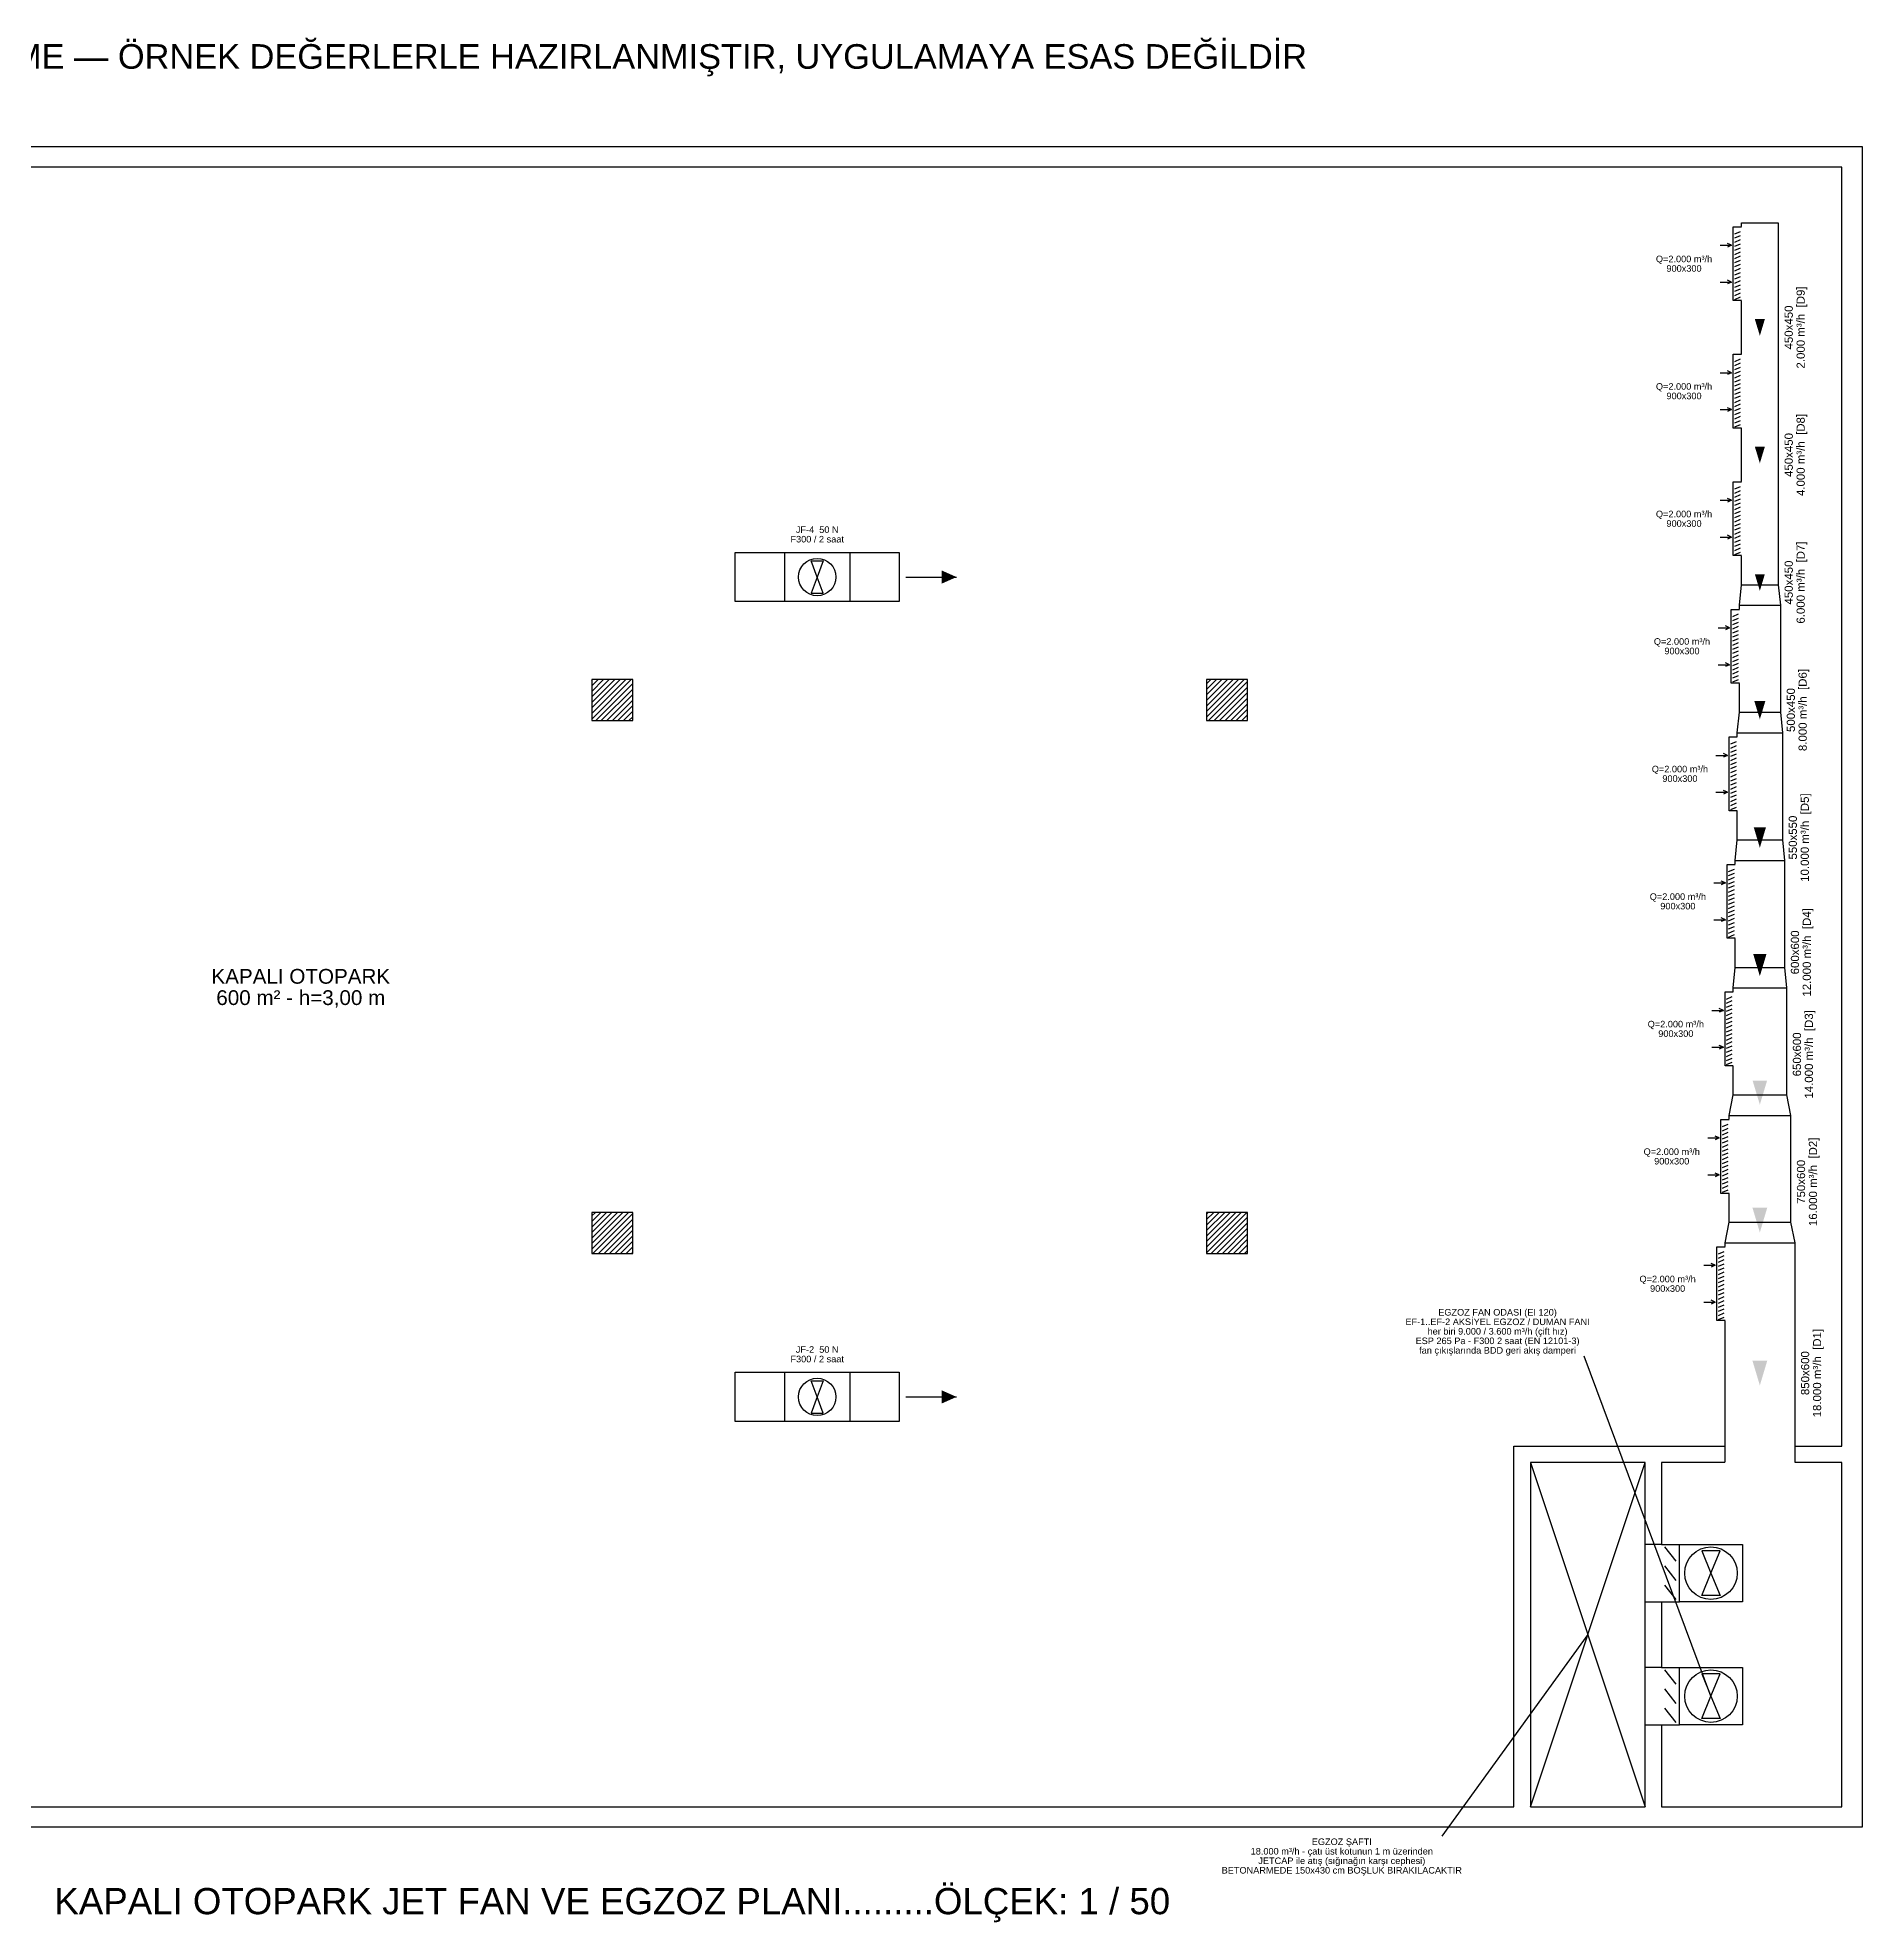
# Model space of a CAD drawing. Header units: centimetres. Extents: x -401 to 4772, y -141 to 2158.
# Drawn here: x 799 to 3025, y -141 to 2158 of the extents above; entities that cross this region are included whole.
import ezdxf
from ezdxf.enums import TextEntityAlignment as Align

# ---------------------------------------------------------------- set-up
doc = ezdxf.new("R2010")
doc.units = ezdxf.units.CM
for name, color, linetype in [('ROTAS-DAMPER', 7, 'Continuous'), ('ROTAS-DUMAN-EGZOZ', 1, 'Continuous'), ('ROTAS-HAVALANDIRMA-CIHAZ', 135, 'Continuous'), ('ROTAS-JETFAN', 135, 'Continuous'), ('ROTAS-KANAL-CAP', 21, 'Continuous'), ('ROTAS-KANAL-OK', 7, 'Continuous'), ('ROTAS-MASKE', 7, 'Continuous'), ('ROTAS-MENFEZ', 7, 'Continuous'), ('ROTAS-MENFEZ-YAZI', 7, 'Continuous'), ('ROTAS-MIMARI-DUVAR', 8, 'Continuous'), ('ROTAS-MIMARI-KOLON', 8, 'Continuous'), ('ROTAS-MIMARI-YAZI', 8, 'Continuous'), ('ROTAS-PAFTA', 7, 'Continuous'), ('ROTAS-SAFT', 8, 'Continuous'), ('ROTAS-TES-NOT', 7, 'Continuous')]:
    doc.layers.add(name, color=color, linetype=linetype)
doc.styles.add('ROTAS', font='arial.ttf')

msp = doc.modelspace()

# ---------------------------------------------------------------- hatches: boundary and pattern name
at = {"layer": 'ROTAS-MIMARI-KOLON'}
h = msp.add_hatch(dxfattribs=at)
h.set_pattern_fill('ANSI31', scale=1.5)
h.paths.add_polyline_path([(1525, 1325), (1525, 1375), (1475, 1375), (1475, 1325)])
h = msp.add_hatch(dxfattribs=at)
h.set_pattern_fill('ANSI31', scale=1.5)
h.paths.add_polyline_path([(2275, 1325), (2275, 1375), (2225, 1375), (2225, 1325)])
h = msp.add_hatch(dxfattribs=at)
h.set_pattern_fill('ANSI31', scale=1.5)
h.paths.add_polyline_path([(1525, 675), (1525, 725), (1475, 725), (1475, 675)])
h = msp.add_hatch(dxfattribs=at)
h.set_pattern_fill('ANSI31', scale=1.5)
h.paths.add_polyline_path([(2275, 675), (2275, 725), (2225, 725), (2225, 675)])

# ---------------------------------------------------------------- linework, layer by layer
at = {"layer": 'ROTAS-DAMPER'}
for p, q in [((2798, 299.6), (2784, 317.1)), ((2798, 276.2), (2784, 293.8)), ((2798, 252.9), (2784, 270.4)), ((2798, 149.6), (2784, 167.1)), ((2798, 126.2), (2784, 143.8)), ((2798, 102.9), (2784, 120.4))]:
    msp.add_line(p, q, dxfattribs=at)
at = {"layer": 'ROTAS-DUMAN-EGZOZ'}
for p, q in [((2780, 320), (2802, 320)), ((2780, 250), (2802, 250)), ((2780, 170), (2802, 170)), ((2780, 100), (2802, 100))]:
    msp.add_line(p, q, dxfattribs=at)
for points in [[(2877.5, 1927.5), (2877.5, 1932.2), (2922.5, 1932.2), (2922.5, 1726.7), (2922.5, 1571.1), (2922.5, 1490.6), (2925, 1465.6), (2925, 1415.6), (2925, 1335), (2927.5, 1310), (2927.5, 1260), (2927.5, 1179.4), (2930, 1154.4), (2930, 1104.4), (2930, 1023.9), (2932.5, 998.9), (2932.5, 948.9), (2932.5, 868.3), (2937.5, 843.3), (2937.5, 793.3), (2937.5, 713), (2942.5, 688), (2942.5, 638), (2942.5, 420.3)], [(2877.5, 1772), (2877.5, 1836.9)], [(2877.5, 1616.4), (2877.5, 1681.4)], [(2875, 1460.9), (2875, 1465.6), (2877.5, 1490.6), (2877.5, 1525.8)], [(2877.5, 1490.6), (2922.5, 1490.6)], [(2875, 1465.6), (2925, 1465.6)], [(2872.5, 1305.3), (2872.5, 1310), (2875, 1335), (2875, 1370.3)], [(2875, 1335), (2925, 1335)], [(2872.5, 1310), (2927.5, 1310)], [(2870, 1149.7), (2870, 1154.4), (2872.5, 1179.4), (2872.5, 1214.7)], [(2872.5, 1179.4), (2927.5, 1179.4)], [(2870, 1154.4), (2930, 1154.4)], [(2867.5, 994.2), (2867.5, 998.9), (2870, 1023.9), (2870, 1059.1)], [(2870, 1023.9), (2930, 1023.9)], [(2867.5, 998.9), (2932.5, 998.9)], [(2862.5, 838.6), (2862.5, 843.3), (2867.5, 868.3), (2867.5, 903.6)], [(2867.5, 868.3), (2932.5, 868.3)], [(2862.5, 843.3), (2937.5, 843.3)], [(2862.5, 713), (2862.5, 748)], [(2857.5, 683.3), (2857.5, 688), (2862.5, 713)], [(2862.5, 713), (2937.5, 713)], [(2857.5, 688), (2942.5, 688)], [(2857.5, 420.3), (2857.5, 592.7)]]:
    msp.add_lwpolyline(points, dxfattribs=at)
at = {"layer": 'ROTAS-HAVALANDIRMA-CIHAZ'}
msp.add_line((2840.4, 135), (2685.8, 549.8), dxfattribs=at)
for points in [[(2878.8, 250), (2802, 250), (2802, 320), (2878.8, 320)], [(2840.4, 285), (2851.6, 312.2), (2829.2, 312.2)], [(2840.4, 285), (2851.6, 257.8), (2829.2, 257.8)], [(2878.8, 100), (2802, 100), (2802, 170), (2878.8, 170)], [(2840.4, 135), (2851.6, 162.2), (2829.2, 162.2)], [(2840.4, 135), (2851.6, 107.8), (2829.2, 107.8)]]:
    msp.add_lwpolyline(points, close=True, dxfattribs=at)
for centre in [(2840.4, 285), (2840.4, 135)]:
    msp.add_circle(centre, 32, dxfattribs=at)
at = {"layer": 'ROTAS-JETFAN'}
for p, q in [((1710, 1530), (1710, 1470)), ((1790, 1530), (1790, 1470)), ((1858, 1500), (1920, 1500)), ((1710, 530), (1710, 470)), ((1790, 530), (1790, 470)), ((1858, 500), (1920, 500))]:
    msp.add_line(p, q, dxfattribs=at)
for points in [[(1650, 1530), (1850, 1530), (1850, 1470), (1650, 1470)], [(1750, 1500), (1742.8, 1519.8), (1757.2, 1519.8)], [(1750, 1500), (1742.8, 1480.2), (1757.2, 1480.2)], [(1650, 530), (1850, 530), (1850, 470), (1650, 470)], [(1750, 500), (1742.8, 519.8), (1757.2, 519.8)], [(1750, 500), (1742.8, 480.2), (1757.2, 480.2)]]:
    msp.add_lwpolyline(points, close=True, dxfattribs=at)
for centre in [(1750, 1500), (1750, 500)]:
    msp.add_circle(centre, 22.8, dxfattribs=at)
for points in [[(1920, 1500), (1902, 1508), (1902, 1492)], [(1920, 500), (1902, 508), (1902, 492)]]:
    msp.add_solid(points, dxfattribs=at)
at = {"layer": 'ROTAS-KANAL-OK'}
for points in [[(2900, 1794.3), (2906.1, 1814.6), (2893.9, 1814.6)], [(2900, 1638.8), (2906.1, 1659), (2893.9, 1659)], [(2900, 1483.2), (2906.1, 1503.5), (2893.9, 1503.5)], [(2900, 1326.5), (2906.8, 1349), (2893.2, 1349)], [(2900, 1169.8), (2907.4, 1194.6), (2892.6, 1194.6)], [(2900, 1013.2), (2908.1, 1040.2), (2891.9, 1040.2)], [(2900, 856.5), (2908.8, 885.7), (2891.2, 885.7)], [(2900, 700.7), (2909, 730.7), (2891, 730.7)], [(2900, 514), (2909, 544), (2891, 544)]]:
    msp.add_solid(points, dxfattribs=at)
at = {"layer": 'ROTAS-MENFEZ'}
for p, q in [((2876, 1921.2), (2869, 1918.2)), ((2876, 1916.2), (2869, 1913.2)), ((2876, 1911.2), (2869, 1908.2)), ((2851.5, 1904.7), (2865.5, 1904.7)), ((2865.5, 1904.7), (2860.5, 1907)), ((2865.5, 1904.7), (2860.5, 1902.5)), ((2876, 1906.2), (2869, 1903.2)), ((2876, 1901.2), (2869, 1898.2)), ((2876, 1896.2), (2869, 1893.2)), ((2876, 1891.2), (2869, 1888.2)), ((2876, 1886.2), (2869, 1883.2)), ((2876, 1881.2), (2869, 1878.2)), ((2876, 1876.2), (2869, 1873.2)), ((2876, 1871.2), (2869, 1868.2)), ((2876, 1866.2), (2869, 1863.2)), ((2851.5, 1859.7), (2865.5, 1859.7)), ((2865.5, 1859.7), (2860.5, 1862)), ((2865.5, 1859.7), (2860.5, 1857.5)), ((2876, 1861.2), (2869, 1858.2)), ((2876, 1856.2), (2869, 1853.2)), ((2876, 1851.2), (2869, 1848.2)), ((2876, 1846.2), (2869, 1843.2)), ((2876, 1841.2), (2869, 1838.2)), ((2851.5, 1749.2), (2865.5, 1749.2)), ((2865.5, 1749.2), (2860.5, 1751.4)), ((2865.5, 1749.2), (2860.5, 1746.9)), ((2876, 1765.7), (2869, 1762.7)), ((2876, 1760.7), (2869, 1757.7)), ((2876, 1755.7), (2869, 1752.7)), ((2876, 1750.7), (2869, 1747.7)), ((2876, 1745.7), (2869, 1742.7)), ((2876, 1740.7), (2869, 1737.7)), ((2876, 1735.7), (2869, 1732.7)), ((2876, 1730.7), (2869, 1727.7)), ((2876, 1725.7), (2869, 1722.7)), ((2851.5, 1704.2), (2865.5, 1704.2)), ((2865.5, 1704.2), (2860.5, 1706.4)), ((2865.5, 1704.2), (2860.5, 1701.9)), ((2876, 1720.7), (2869, 1717.7)), ((2876, 1715.7), (2869, 1712.7)), ((2876, 1710.7), (2869, 1707.7)), ((2876, 1705.7), (2869, 1702.7)), ((2876, 1700.7), (2869, 1697.7)), ((2876, 1695.7), (2869, 1692.7)), ((2876, 1690.7), (2869, 1687.7)), ((2876, 1685.7), (2869, 1682.7)), ((2876, 1610.1), (2869, 1607.1)), ((2851.5, 1593.6), (2865.5, 1593.6)), ((2865.5, 1593.6), (2860.5, 1595.9)), ((2865.5, 1593.6), (2860.5, 1591.4)), ((2876, 1605.1), (2869, 1602.1)), ((2876, 1600.1), (2869, 1597.1)), ((2876, 1595.1), (2869, 1592.1)), ((2876, 1590.1), (2869, 1587.1)), ((2876, 1585.1), (2869, 1582.1)), ((2876, 1580.1), (2869, 1577.1)), ((2876, 1575.1), (2869, 1572.1)), ((2876, 1570.1), (2869, 1567.1)), ((2876, 1565.1), (2869, 1562.1)), ((2851.5, 1548.6), (2865.5, 1548.6)), ((2865.5, 1548.6), (2860.5, 1550.9)), ((2865.5, 1548.6), (2860.5, 1546.4)), ((2876, 1560.1), (2869, 1557.1)), ((2876, 1555.1), (2869, 1552.1)), ((2876, 1550.1), (2869, 1547.1)), ((2876, 1545.1), (2869, 1542.1)), ((2876, 1540.1), (2869, 1537.1)), ((2876, 1535.1), (2869, 1532.1)), ((2876, 1530.1), (2869, 1527.1)), ((2873.5, 1454.6), (2866.5, 1451.6)), ((2873.5, 1449.6), (2866.5, 1446.6)), ((2849, 1438.1), (2863, 1438.1)), ((2863, 1438.1), (2858, 1440.3)), ((2863, 1438.1), (2858, 1435.8)), ((2873.5, 1444.6), (2866.5, 1441.6)), ((2873.5, 1439.6), (2866.5, 1436.6)), ((2873.5, 1434.6), (2866.5, 1431.6)), ((2873.5, 1429.6), (2866.5, 1426.6)), ((2873.5, 1424.6), (2866.5, 1421.6)), ((2873.5, 1419.6), (2866.5, 1416.6)), ((2873.5, 1414.6), (2866.5, 1411.6)), ((2873.5, 1409.6), (2866.5, 1406.6)), ((2873.5, 1404.6), (2866.5, 1401.6)), ((2849, 1393.1), (2863, 1393.1)), ((2863, 1393.1), (2858, 1395.3)), ((2863, 1393.1), (2858, 1390.8)), ((2873.5, 1399.6), (2866.5, 1396.6)), ((2873.5, 1394.6), (2866.5, 1391.6)), ((2873.5, 1389.6), (2866.5, 1386.6)), ((2873.5, 1384.6), (2866.5, 1381.6)), ((2873.5, 1379.6), (2866.5, 1376.6)), ((2873.5, 1374.6), (2866.5, 1371.6)), ((2871, 1299), (2864, 1296)), ((2871, 1294), (2864, 1291)), ((2871, 1289), (2864, 1286)), ((2846.5, 1282.5), (2860.5, 1282.5)), ((2860.5, 1282.5), (2855.5, 1284.8)), ((2860.5, 1282.5), (2855.5, 1280.2)), ((2871, 1284), (2864, 1281)), ((2871, 1279), (2864, 1276)), ((2871, 1274), (2864, 1271)), ((2871, 1269), (2864, 1266)), ((2871, 1264), (2864, 1261)), ((2871, 1259), (2864, 1256)), ((2871, 1254), (2864, 1251)), ((2871, 1249), (2864, 1246)), ((2871, 1244), (2864, 1241)), ((2846.5, 1237.5), (2860.5, 1237.5)), ((2860.5, 1237.5), (2855.5, 1239.8)), ((2860.5, 1237.5), (2855.5, 1235.2)), ((2871, 1239), (2864, 1236)), ((2871, 1234), (2864, 1231)), ((2871, 1229), (2864, 1226)), ((2871, 1224), (2864, 1221)), ((2871, 1219), (2864, 1216)), ((2844, 1126.9), (2858, 1126.9)), ((2858, 1126.9), (2853, 1129.2)), ((2858, 1126.9), (2853, 1124.7)), ((2868.5, 1143.4), (2861.5, 1140.4)), ((2868.5, 1138.4), (2861.5, 1135.4)), ((2868.5, 1133.4), (2861.5, 1130.4)), ((2868.5, 1128.4), (2861.5, 1125.4)), ((2868.5, 1123.4), (2861.5, 1120.4)), ((2868.5, 1118.4), (2861.5, 1115.4)), ((2868.5, 1113.4), (2861.5, 1110.4)), ((2868.5, 1108.4), (2861.5, 1105.4)), ((2868.5, 1103.4), (2861.5, 1100.4)), ((2844, 1081.9), (2858, 1081.9)), ((2858, 1081.9), (2853, 1084.2)), ((2858, 1081.9), (2853, 1079.7)), ((2868.5, 1098.4), (2861.5, 1095.4)), ((2868.5, 1093.4), (2861.5, 1090.4)), ((2868.5, 1088.4), (2861.5, 1085.4)), ((2868.5, 1083.4), (2861.5, 1080.4)), ((2868.5, 1078.4), (2861.5, 1075.4)), ((2868.5, 1073.4), (2861.5, 1070.4)), ((2868.5, 1068.4), (2861.5, 1065.4)), ((2868.5, 1063.4), (2861.5, 1060.4)), ((2841.5, 971.4), (2855.5, 971.4)), ((2855.5, 971.4), (2850.5, 973.6)), ((2855.5, 971.4), (2850.5, 969.1)), ((2866, 987.9), (2859, 984.9)), ((2866, 982.9), (2859, 979.9)), ((2866, 977.9), (2859, 974.9)), ((2866, 972.9), (2859, 969.9)), ((2866, 967.9), (2859, 964.9)), ((2866, 962.9), (2859, 959.9)), ((2866, 957.9), (2859, 954.9)), ((2866, 952.9), (2859, 949.9)), ((2866, 947.9), (2859, 944.9)), ((2866, 942.9), (2859, 939.9)), ((2841.5, 926.4), (2855.5, 926.4)), ((2855.5, 926.4), (2850.5, 928.6)), ((2855.5, 926.4), (2850.5, 924.1)), ((2866, 937.9), (2859, 934.9)), ((2866, 932.9), (2859, 929.9)), ((2866, 927.9), (2859, 924.9)), ((2866, 922.9), (2859, 919.9)), ((2866, 917.9), (2859, 914.9)), ((2866, 912.9), (2859, 909.9)), ((2866, 907.9), (2859, 904.9)), ((2861, 832.3), (2854, 829.3)), ((2836.5, 815.8), (2850.5, 815.8)), ((2850.5, 815.8), (2845.5, 818.1)), ((2850.5, 815.8), (2845.5, 813.6)), ((2861, 827.3), (2854, 824.3)), ((2861, 822.3), (2854, 819.3)), ((2861, 817.3), (2854, 814.3)), ((2861, 812.3), (2854, 809.3)), ((2861, 807.3), (2854, 804.3)), ((2861, 802.3), (2854, 799.3)), ((2861, 797.3), (2854, 794.3)), ((2861, 792.3), (2854, 789.3)), ((2861, 787.3), (2854, 784.3)), ((2861, 782.3), (2854, 779.3)), ((2836.5, 770.8), (2850.5, 770.8)), ((2850.5, 770.8), (2845.5, 773.1)), ((2850.5, 770.8), (2845.5, 768.6)), ((2861, 777.3), (2854, 774.3)), ((2861, 772.3), (2854, 769.3)), ((2861, 767.3), (2854, 764.3)), ((2861, 762.3), (2854, 759.3)), ((2861, 757.3), (2854, 754.3)), ((2861, 752.3), (2854, 749.3)), ((2856, 677), (2849, 674)), ((2856, 672), (2849, 669)), ((2856, 667), (2849, 664)), ((2831.5, 660.5), (2845.5, 660.5)), ((2845.5, 660.5), (2840.5, 662.8)), ((2845.5, 660.5), (2840.5, 658.2)), ((2856, 662), (2849, 659)), ((2856, 657), (2849, 654)), ((2856, 652), (2849, 649)), ((2856, 647), (2849, 644)), ((2856, 642), (2849, 639)), ((2856, 637), (2849, 634)), ((2856, 632), (2849, 629)), ((2856, 627), (2849, 624)), ((2856, 622), (2849, 619)), ((2831.5, 615.5), (2845.5, 615.5)), ((2845.5, 615.5), (2840.5, 617.8)), ((2845.5, 615.5), (2840.5, 613.2)), ((2856, 617), (2849, 614)), ((2856, 612), (2849, 609)), ((2856, 607), (2849, 604)), ((2856, 602), (2849, 599)), ((2856, 597), (2849, 594))]:
    msp.add_line(p, q, dxfattribs=at)
for points in [[(2877.5, 1837.2), (2867.5, 1837.2), (2867.5, 1927.2), (2877.5, 1927.2)], [(2877.5, 1681.7), (2867.5, 1681.7), (2867.5, 1771.7), (2877.5, 1771.7)], [(2877.5, 1526.1), (2867.5, 1526.1), (2867.5, 1616.1), (2877.5, 1616.1)], [(2875, 1370.6), (2865, 1370.6), (2865, 1460.6), (2875, 1460.6)], [(2872.5, 1215), (2862.5, 1215), (2862.5, 1305), (2872.5, 1305)], [(2870, 1059.4), (2860, 1059.4), (2860, 1149.4), (2870, 1149.4)], [(2867.5, 903.9), (2857.5, 903.9), (2857.5, 993.9), (2867.5, 993.9)], [(2862.5, 748.3), (2852.5, 748.3), (2852.5, 838.3), (2862.5, 838.3)], [(2857.5, 593), (2847.5, 593), (2847.5, 683), (2857.5, 683)]]:
    msp.add_lwpolyline(points, dxfattribs=at)
at = {"layer": 'ROTAS-MIMARI-DUVAR'}
for points in [[(2942.8, 440), (3000, 440), (3000, 2000), (0, 2000), (0, 1300), (-25, 1300), (-25, 2025), (3025, 2025), (3025, -25), (-25, -25), (-25, 700)], [(-25, 700), (0, 700), (0, 0), (2600, 0), (2600, 440), (2857.2, 440)], [(2857.2, 420), (2780, 420), (2780, 320), (2760, 320), (2760, 420), (2620, 420), (2620, 0), (2760, 0), (2760, 100), (2780, 100), (2780, 0), (3000, 0), (3000, 420), (2942.8, 420)], [(2760, 170), (2760, 250), (2780, 250), (2780, 170), (2760, 170)]]:
    msp.add_lwpolyline(points, dxfattribs=at)
at = {"layer": 'ROTAS-MIMARI-KOLON'}
for points in [[(1525, 1325), (1525, 1375), (1475, 1375), (1475, 1325)], [(2275, 1325), (2275, 1375), (2225, 1375), (2225, 1325)], [(1525, 675), (1525, 725), (1475, 725), (1475, 675)], [(2275, 675), (2275, 725), (2225, 725), (2225, 675)]]:
    msp.add_lwpolyline(points, close=True, dxfattribs=at)
at = {"layer": 'ROTAS-SAFT'}
for p, q in [((2620, 0), (2760, 420)), ((2620, 420), (2760, 0))]:
    msp.add_line(p, q, dxfattribs=at)
msp.add_lwpolyline([(2760, 0), (2760, 420), (2620, 420), (2620, 0)], close=True, dxfattribs=at)
at = {"layer": 'ROTAS-TES-NOT'}
msp.add_line((2690, 210), (2512.1, -35.6), dxfattribs=at)

# ---------------------------------------------------------------- texts
at = {"layer": 'ROTAS-PAFTA', "style": 'ROTAS'}
for s, height, p in [('DENEME — ÖRNEK DEĞERLERLE HAZIRLANMIŞTIR, UYGULAMAYA ESAS DEĞİLDİR', 30, (1500, 2135)), ('KAPALI OTOPARK JET FAN VE EGZOZ PLANI.........ÖLÇEK: 1 / 50', 32, (1500, -115))]:
    msp.add_text(s, height=height, dxfattribs=at).set_placement(p, align=Align.MIDDLE_CENTER)

# ---------------------------------------------------------------- next in the draw order: wipeouts: each hides what was drawn before it
for points in [[(2842.5, 1869.4), (2842.5, 1895), (2772.4, 1895), (2772.4, 1869.4)], [(2958.5, 1861.8), (2926.5, 1861.8), (2926.5, 1747), (2958.5, 1747)], [(2842.5, 1713.9), (2842.5, 1739.5), (2772.4, 1739.5), (2772.4, 1713.9)], [(2958.5, 1706.3), (2926.5, 1706.3), (2926.5, 1591.5), (2958.5, 1591.5)], [(1787.8, 1539.2), (1787.8, 1564.8), (1712.2, 1564.8), (1712.2, 1539.2)], [(2842.5, 1558.3), (2842.5, 1583.9), (2772.4, 1583.9), (2772.4, 1558.3)], [(2958.5, 1550.7), (2926.5, 1550.7), (2926.5, 1435.9), (2958.5, 1435.9)], [(2840, 1402.8), (2840, 1428.4), (2769.9, 1428.4), (2769.9, 1402.8)], [(2961, 1395.2), (2929, 1395.2), (2929, 1280.4), (2961, 1280.4)], [(2837.5, 1247.2), (2837.5, 1272.8), (2767.4, 1272.8), (2767.4, 1247.2)], [(2963.5, 1243), (2931.5, 1243), (2931.5, 1121.4), (2963.5, 1121.4)], [(2835, 1091.6), (2835, 1117.2), (2764.9, 1117.2), (2764.9, 1091.6)], [(1229.4, 971.2), (1229.4, 1028.8), (1010.6, 1028.8), (1010.6, 971.2)], [(2968.5, 978.6), (2936.5, 978.6), (2936.5, 857), (2968.5, 857)], [(2832.5, 936.1), (2832.5, 961.7), (2762.4, 961.7), (2762.4, 936.1)], [(2827.5, 780.5), (2827.5, 806.1), (2757.4, 806.1), (2757.4, 780.5)], [(2973.5, 823.1), (2941.5, 823.1), (2941.5, 701.5), (2973.5, 701.5)], [(2822.5, 625.2), (2822.5, 650.8), (2752.4, 650.8), (2752.4, 625.2)], [(2685.8, 549.8), (2685.8, 610.2), (2474.2, 610.2), (2474.2, 549.8)], [(2978.5, 589.8), (2946.5, 589.8), (2946.5, 468.2), (2978.5, 468.2)], [(1787.8, 539.2), (1787.8, 564.8), (1712.2, 564.8), (1712.2, 539.2)], [(2512.1, -84.4), (2512.1, -35.6), (2267.9, -35.6), (2267.9, -84.4)]]:
    msp.add_wipeout(points).dxf.layer = 'ROTAS-MASKE'

# ---------------------------------------------------------------- next in the draw order: texts
at = {"layer": 'ROTAS-HAVALANDIRMA-CIHAZ', "style": 'ROTAS'}
for s, p in [('EF-1..EF-2 AKSİYEL EGZOZ / DUMAN FANI', (2580, 591.6)), ('EGZOZ FAN ODASI (EI 120)', (2580, 603.2)), ('her biri 9.000 / 3.600 m³/h (çift hız)', (2580, 580)), ('ESP 265 Pa - F300 2 saat (EN 12101-3)', (2580, 568.4)), ('fan çıkışlarında BDD geri akış damperi', (2580, 556.8))]:
    msp.add_text(s, height=8, dxfattribs=at).set_placement(p, align=Align.MIDDLE_CENTER)
at = {"layer": 'ROTAS-JETFAN', "style": 'ROTAS'}
for s, p in [('F300 / 2 saat', (1750, 1546.2)), ('JF-4  50 N', (1750, 1557.8)), ('JF-2  50 N', (1750, 557.8)), ('F300 / 2 saat', (1750, 546.2))]:
    msp.add_text(s, height=8, dxfattribs=at).set_placement(p, align=Align.MIDDLE_CENTER)
at = {"layer": 'ROTAS-KANAL-CAP', "style": 'ROTAS'}
for s, p in [('2.000 m³/h  [D9]', (2949.8, 1804.4)), ('450x450', (2935.2, 1804.4)), ('4.000 m³/h  [D8]', (2949.8, 1648.9)), ('450x450', (2935.2, 1648.9)), ('6.000 m³/h  [D7]', (2949.8, 1493.3)), ('450x450', (2935.2, 1493.3)), ('8.000 m³/h  [D6]', (2952.2, 1337.8)), ('500x450', (2937.8, 1337.8)), ('10.000 m³/h  [D5]', (2954.8, 1182.2)), ('550x550', (2940.2, 1182.2)), ('650x600', (2945.2, 917.8)), ('16.000 m³/h  [D2]', (2964.8, 762.3)), ('750x600', (2950.2, 762.3)), ('18.000 m³/h  [D1]', (2969.8, 529)), ('850x600', (2955.2, 529))]:
    msp.add_text(s, height=10, rotation=90, dxfattribs=at).set_placement(p, align=Align.MIDDLE_CENTER)
at = {"layer": 'ROTAS-MENFEZ-YAZI', "style": 'ROTAS'}
for s, p in [('Q=2.000 m³/h', (2807.5, 1888)), ('900x300', (2807.5, 1876.4)), ('Q=2.000 m³/h', (2807.5, 1732.5)), ('900x300', (2807.5, 1720.9)), ('Q=2.000 m³/h', (2807.5, 1576.9)), ('900x300', (2807.5, 1565.3)), ('Q=2.000 m³/h', (2805, 1421.4)), ('900x300', (2805, 1409.8)), ('Q=2.000 m³/h', (2802.5, 1265.8)), ('900x300', (2802.5, 1254.2)), ('Q=2.000 m³/h', (2800, 1110.2)), ('900x300', (2800, 1098.6)), ('Q=2.000 m³/h', (2797.5, 954.7)), ('900x300', (2797.5, 943.1)), ('Q=2.000 m³/h', (2792.5, 799.1)), ('900x300', (2792.5, 787.5)), ('Q=2.000 m³/h', (2787.5, 643.8)), ('900x300', (2787.5, 632.2))]:
    msp.add_text(s, height=8, dxfattribs=at).set_placement(p, align=Align.MIDDLE_CENTER)
at = {"layer": 'ROTAS-MIMARI-YAZI', "style": 'ROTAS'}
for s, p in [('KAPALI OTOPARK', (1120, 1013)), ('600 m² - h=3,00 m', (1120, 987))]:
    msp.add_text(s, height=18, dxfattribs=at).set_placement(p, align=Align.MIDDLE_CENTER)
at = {"layer": 'ROTAS-TES-NOT', "style": 'ROTAS'}
for s, p in [('EGZOZ ŞAFTI', (2390, -42.6)), ('18.000 m³/h - çatı üst kotunun 1 m üzerinden', (2390, -54.2)), ('JETCAP ile atış (sığınağın karşı cephesi)', (2390, -65.8)), ('BETONARMEDE 150x430 cm BOŞLUK BIRAKILACAKTIR', (2390, -77.4))]:
    msp.add_text(s, height=8, dxfattribs=at).set_placement(p, align=Align.MIDDLE_CENTER)

# ---------------------------------------------------------------- next in the draw order: wipeouts: each hides what was drawn before it
msp.add_wipeout([(2966, 1103), (2934, 1103), (2934, 981.4), (2966, 981.4)]).dxf.layer = 'ROTAS-MASKE'

# ---------------------------------------------------------------- next in the draw order: texts
at = {"layer": 'ROTAS-KANAL-CAP', "style": 'ROTAS'}
for s, p in [('12.000 m³/h  [D4]', (2957.2, 1042.2)), ('600x600', (2942.8, 1042.2)), ('14.000 m³/h  [D3]', (2959.8, 917.8))]:
    msp.add_text(s, height=10, rotation=90, dxfattribs=at).set_placement(p, align=Align.MIDDLE_CENTER)

doc.saveas('drawing.dxf')
